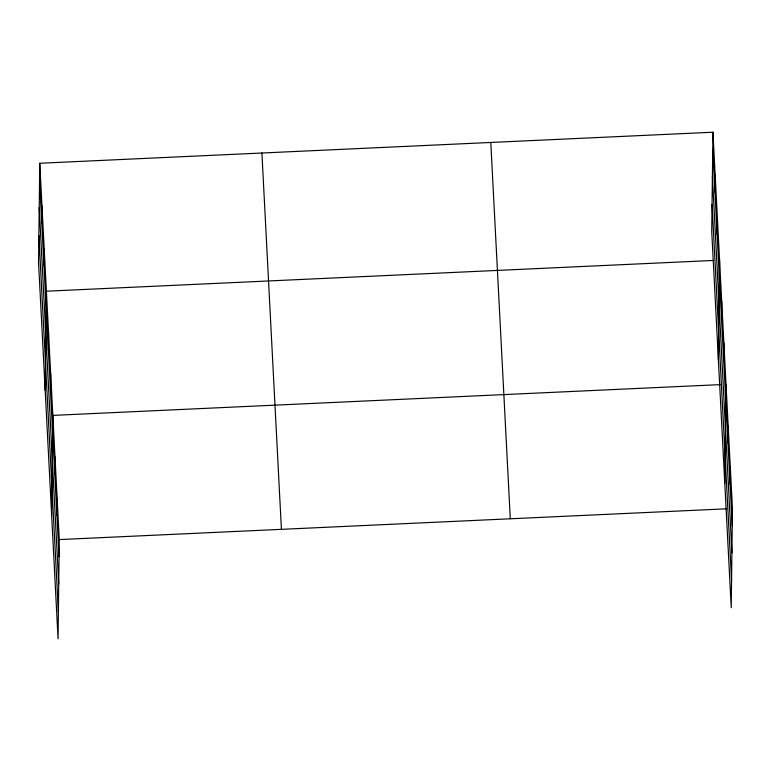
<?xml version="1.0" encoding="UTF-8"?>
<svg xmlns="http://www.w3.org/2000/svg" width="771" height="771" viewBox="0 0 771 771"><rect width="100%" height="100%" fill="white"/><g stroke="black" fill="none" stroke-linecap="round" stroke-linejoin="round"><path stroke-width="1.16" d="M39.764 163.259L38.55 262.458L58.056 638.783L59.271 539.584L39.764 163.259L712.944 132.217L732.45 508.542L731.236 607.741L711.729 231.416L712.944 132.217M41.759 223.137L41.971 205.915M43.976 265.783L44.188 248.561M45.181 390.405L46.395 291.207L713.667 260.444M48.332 349.832L48.544 332.609M50.472 391.225L50.684 374.002M51.618 514.594L52.833 415.396L720.104 384.633M54.77 474.02L54.982 456.798M56.909 515.413L57.121 498.191M714.939 192.095L715.151 174.872M717.155 234.741L717.367 217.518M718.36 359.363L719.574 260.164M721.511 318.789L721.723 301.567M723.661 360.182L723.863 342.96M724.798 483.552L726.012 384.353M727.949 442.978L728.161 425.756M730.098 484.371L730.301 467.149M59.271 539.584L726.542 508.812M712.732 149.449L732.238 525.774M712.404 176.492L731.91 552.817M712.057 204.363L731.573 580.688M490.79 142.462L510.296 518.787M261.909 153.015L281.415 529.34M39.552 180.491L59.059 556.816M39.225 207.534L58.731 583.859M38.878 235.406L58.384 611.731"/></g></svg>
